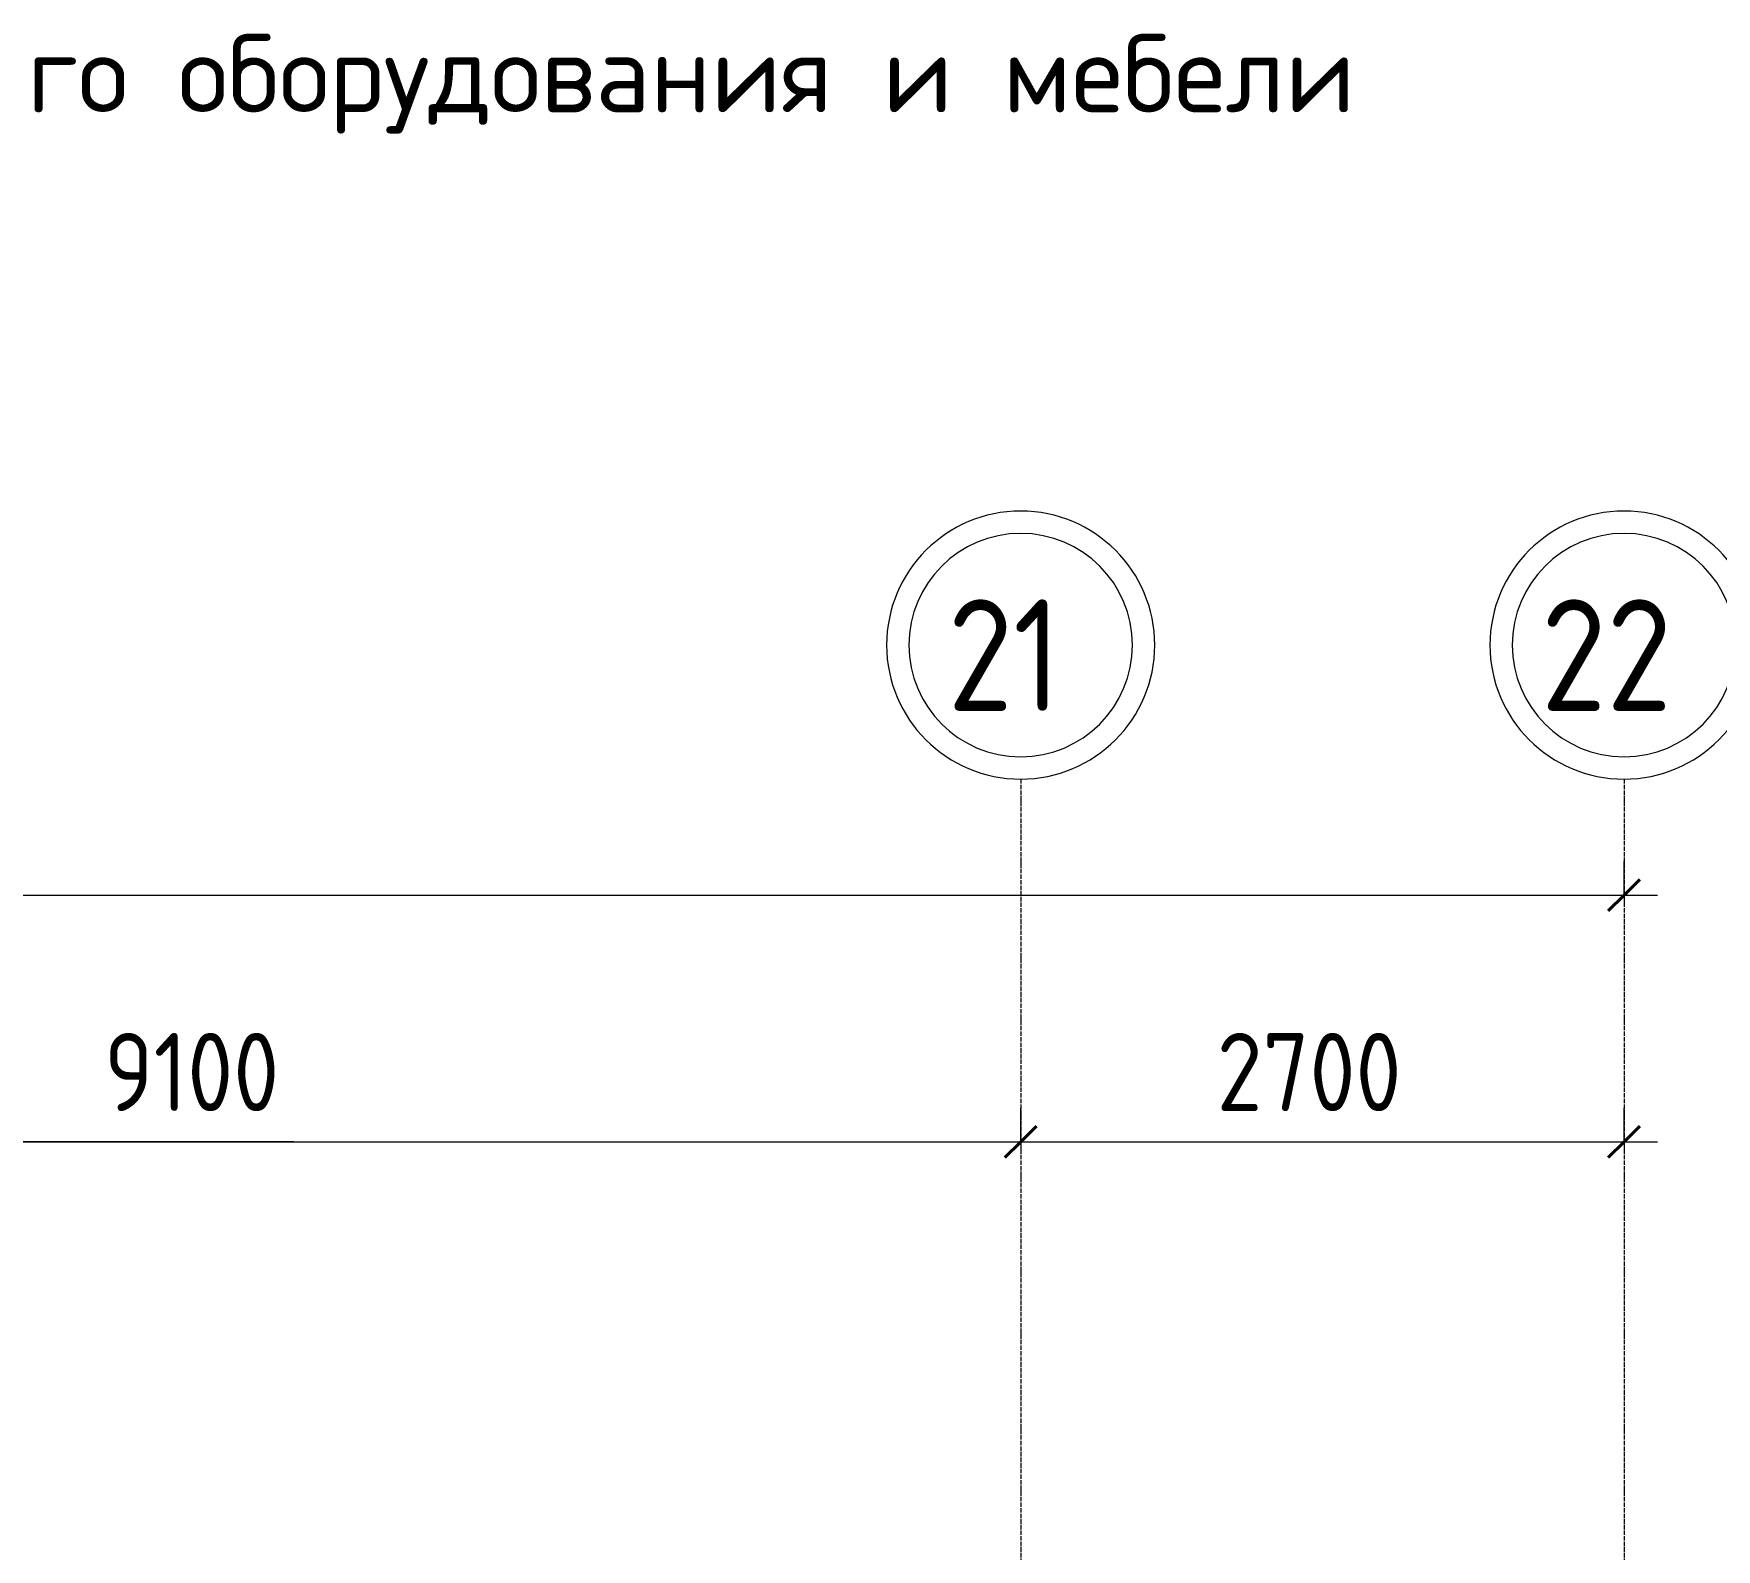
# Model space of a CAD drawing. Header units: millimetres. Extents: x -215207 to 92095, y -30385 to 123050.
# Drawn here: x -153452 to -145922, y 33344 to 40129 of the extents above; entities that cross this region are included whole.
import ezdxf

# ---------------------------------------------------------------- set-up
doc = ezdxf.new("R2010")
doc.units = ezdxf.units.MM
doc.linetypes.add('ADSK_Линия сетки', pattern=[25, 20, -2.5, 0, -2.5])
for name, color, linetype, lineweight in [('Оси', 7, 'Continuous', 9), ('ОФ_рамка', 7, 'Continuous', 50), ('Размеры', 7, 'Continuous', 9)]:
    doc.layers.add(name, color=color, linetype=linetype, lineweight=lineweight)
doc.styles.add('GOST Common_2', font='GOST_Common.ttf', dxfattribs={"width": 0.9, "height": 90})
doc.styles.add('GOST Common_4', font='GOST_Common.ttf', dxfattribs={"width": 0.9, "height": 3.5})
doc.styles.add('PDF ISOCPEUR', font='isocpeur.ttf')

# ---------------------------------------------------------------- blocks, each defined once
blk = doc.blocks.new('1 этаж 21082025')
at = {"layer": 'Оси', "linetype": 'ADSK_Линия сетки'}
for p, q in [((50900, 5350.6), (50900, -17365.8)), ((53600, 5350.6), (53600, -17365.8))]:
    blk.add_line(p, q, dxfattribs=at)
at = {"layer": 'Оси', "lineweight": 20}
for centre, radius, start, end in [((50900, 5950.6), 600, 0, 180), ((53600, 5950.6), 600, 0, 180), ((50900, 5950.6), 500, 0, 180), ((53600, 5950.6), 500, 0, 180), ((50900, 5950.6), 600, 180, 0), ((50900, 5950.6), 500, 180, 0), ((53600, 5950.6), 600, 180, 0), ((53600, 5950.6), 500, 180, 0)]:
    blk.add_arc(centre, radius, start, end, dxfattribs=at)
at = {"layer": 'Размеры', "lineweight": 20}
for p, q in [((53600, 4831.3), (53600, 4981.3)), ((-150, 4831.3), (53750, 4831.3)), ((53600, 4831.3), (53600, 4781.3)), ((50900, 3727.1), (50900, 3877.1)), ((50900, 3727.1), (50900, 3877.1)), ((53600, 3727.1), (53600, 3877.1)), ((41800, 3727.1), (50900, 3727.1)), ((46830.3, 3727.1), (46350, 3727.1)), ((47647.7, 3727.1), (46830.3, 3727.1)), ((50900, 3727.1), (50900, 3677.1)), ((50900, 3727.1), (53750, 3727.1)), ((50900, 3727.1), (50900, 3677.1)), ((53600, 3727.1), (53600, 3677.1))]:
    blk.add_line(p, q, dxfattribs=at)
at = {"layer": 'Размеры', "lineweight": 40}
for p, q in [((53600, 4831.3), (53670.7, 4902)), ((53600, 4831.3), (53529.3, 4760.6)), ((50900, 3727.1), (50970.7, 3797.8)), ((50900, 3727.1), (50970.7, 3797.8)), ((53600, 3727.1), (53670.7, 3797.8)), ((50900, 3727.1), (50829.3, 3656.4)), ((50900, 3727.1), (50829.3, 3656.4)), ((53600, 3727.1), (53529.3, 3656.4))]:
    blk.add_line(p, q, dxfattribs=at)
at = {"layer": 'Оси', "style": 'GOST Common_2', "width": 0.9}
for s, p in [('21', (50572.8, 5655.3)), ('22', (53228.2, 5655.3))]:
    blk.add_text(s, height=500, dxfattribs=at).set_placement(p)
at = {"layer": 'Размеры', "style": 'GOST Common_4', "width": 0.9}
for s, p in [('9100', (46798.8, 3864.5)), ('2700', (51777, 3864.5))]:
    blk.add_text(s, height=350, dxfattribs=at).set_placement(p)

msp = doc.modelspace()

# ---------------------------------------------------------------- block references
msp.add_blockref('1 этаж 21082025', (-199934.8, 31441.4))

# ---------------------------------------------------------------- texts
at = {"layer": 'ОФ_рамка', "lineweight": 15, "ltscale": 100, "transparency": 33554636, "insert": (-154243.7, 39660.1), "char_height": 350, "width": 22802.106, "attachment_point": 5, "style": 'PDF ISOCPEUR'}
msp.add_mtext('{\\C0;План расстановки технологического оборудования и мебели\\P1 этаж}', dxfattribs=at)

doc.saveas('drawing.dxf')
